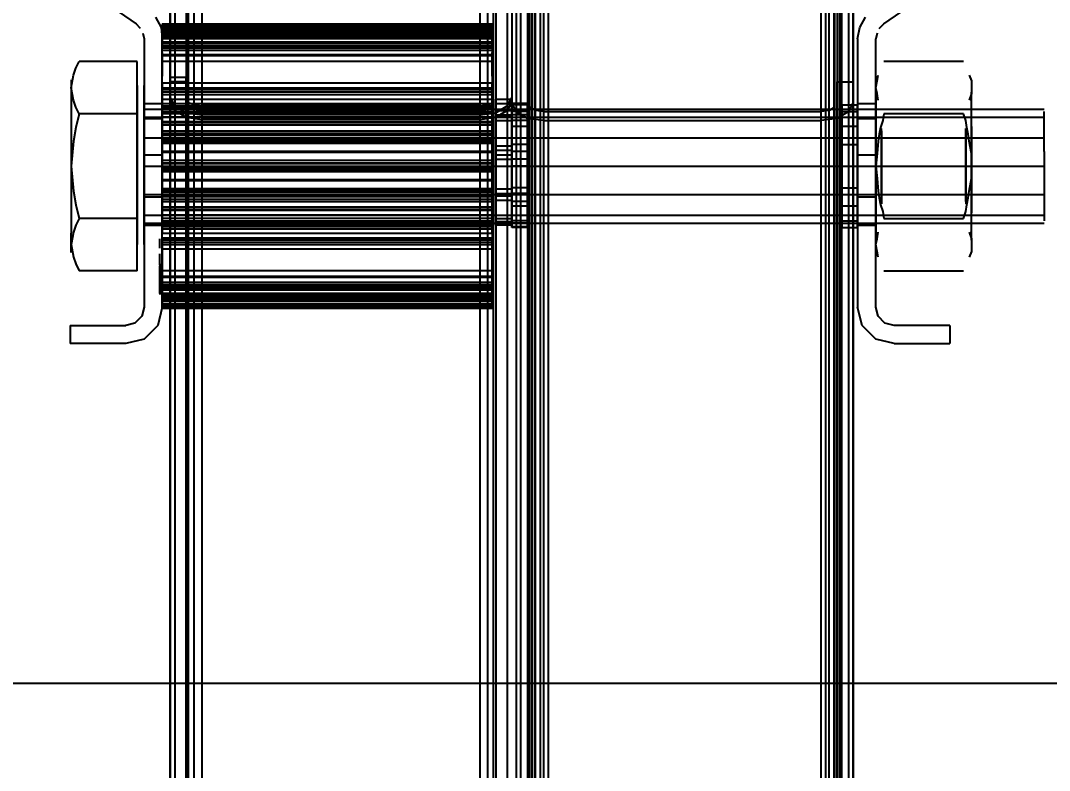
# Model space of a CAD drawing. Header units: inches. Extents: x -13 to 423, y -240 to 292.
# Drawn here: x 288.916 to 289.82, y 203.909 to 204.568 of the extents above; entities that cross this region are included whole.
import ezdxf

# ---------------------------------------------------------------- set-up
doc = ezdxf.new("R2010")
doc.units = ezdxf.units.IN
doc.header["$LTSCALE"] = 15
doc.header["$MEASUREMENT"] = 0
doc.layers.add('Dim', color=7, linetype='Continuous')
doc.styles.get("Standard").update_dxf_attribs({"font": 'arial.ttf'})
doc.dimstyles.get("Standard").update_dxf_attribs({"dimscale": 20, "dimtxt": 2.5, "dimasz": 2.5, "dimexe": 1.25, "dimexo": 0.625, "dimtad": 1, "dimlunit": 3, "dimtxsty": 'Standard', "dimcen": 2.5, "dimazin": 3, "dimtfac": 1, "dimtmove": 0, "dimatfit": 3})

# ---------------------------------------------------------------- blocks, each defined once
blk = doc.blocks.new('*D7')
at = {"layer": 'Defpoints', "color": 0, "transparency": 16777216}
for p in [(376.83266, 288.55834), (376.83266, 255.23761), (256.83266, 144.23761)]:
    blk.add_point(p, dxfattribs=at)
at = {"layer": 'Dim', "color": 0, "lineweight": -2, "transparency": 16777216}
for p, q in [((256.83266, 145.48761), (256.83266, 292.15834)), ((376.83266, 256.48761), (376.83266, 292.15834)), ((260.43266, 288.55834), (312.14726, 288.55834)), ((373.23266, 288.55834), (321.51806, 288.55834))]:
    blk.add_line(p, q, dxfattribs=at)
at = {"layer": 'Dim', "color": 0, "transparency": 16777216}
for points in [[(260.43266, 289.15834), (260.43266, 287.95834), (256.83266, 288.55834)], [(373.23266, 289.15834), (373.23266, 287.95834), (376.83266, 288.55834)]]:
    blk.add_solid(points, dxfattribs=at)
at = {"layer": 'Dim', "color": 0, "transparency": 16777216, "insert": (316.83266, 288.55834), "char_height": 3.6, "attachment_point": 5}
blk.add_mtext("\\A1;10'", dxfattribs=at)
blk = doc.blocks.new('*D9')
at = {"layer": 'Defpoints', "color": 0, "transparency": 16777216}
for p in [(265.83266, 255.23761), (290.56301, 255.23761), (265.83266, 135.23761)]:
    blk.add_point(p, dxfattribs=at)
at = {"layer": 'Dim', "color": 0, "lineweight": -2, "transparency": 16777216}
for p, q in [((267.08266, 255.23761), (294.16301, 255.23761)), ((290.56301, 251.63761), (290.56301, 198.87567)), ((290.56301, 138.83761), (290.56301, 191.59955)), ((267.08266, 135.23761), (294.16301, 135.23761))]:
    blk.add_line(p, q, dxfattribs=at)
at = {"layer": 'Dim', "color": 0, "transparency": 16777216}
for points in [[(289.96301, 251.63761), (291.16301, 251.63761), (290.56301, 255.23761)], [(289.96301, 138.83761), (291.16301, 138.83761), (290.56301, 135.23761)]]:
    blk.add_solid(points, dxfattribs=at)
at = {"layer": 'Dim', "color": 0, "transparency": 16777216, "insert": (290.56301, 195.23761), "char_height": 3.6, "attachment_point": 5}
blk.add_mtext("\\A1;10'", dxfattribs=at)
blk = doc.blocks.new('TOP_VIEW_BLOCK')
at = {"layer": 'OUTLINES', "color": 5}
for p, q in [((3.6061, 0.4651), (3.6061, -0.4482)), ((3.6061, 0.4647), (3.6061, -0.4482)), ((3.6075, -0.448), (3.6075, 0.4653)), ((3.6075, -0.448), (3.6075, 0.4649)), ((3.6319, 0.4653), (3.6319, -0.448)), ((3.6319, 0.4649), (3.6319, -0.448)), ((3.6333, 0.4651), (3.6333, -0.4482)), ((3.6333, 0.4647), (3.6333, -0.4482)), ((3.6375, 0.4648), (3.6375, -0.448)), ((3.6619, -0.448), (3.6619, 0.4648)), ((3.5909, 0.464), (3.6017, 0.4565)), ((3.6051, 0.4645), (3.6051, -0.4488)), ((3.6051, 0.4641), (3.6051, -0.4488)), ((3.6063, -0.4492), (3.6063, 0.4641)), ((3.6068, -0.4489), (3.6068, 0.4644)), ((3.6068, -0.4489), (3.6068, 0.464)), ((3.6075, -0.4488), (3.6075, 0.4645)), ((3.6075, -0.4488), (3.6075, 0.4641)), ((3.6319, 0.4645), (3.6319, -0.4488)), ((3.6319, 0.4641), (3.6319, -0.4488)), ((3.6326, -0.4489), (3.6326, 0.4644)), ((3.6326, -0.4489), (3.6326, 0.464)), ((3.6331, -0.4492), (3.6331, 0.4641)), ((3.6343, 0.4645), (3.6343, -0.4488)), ((3.6343, 0.4641), (3.6343, -0.4488)), ((3.6351, 0.464), (3.6351, -0.4488)), ((3.6361, 0.4646), (3.6361, -0.4482)), ((3.6368, -0.4489), (3.6368, 0.4639)), ((3.6375, 0.464), (3.6375, -0.4488)), ((3.6619, -0.4488), (3.6619, 0.464)), ((3.6626, -0.4489), (3.6626, 0.4639)), ((3.6633, 0.4646), (3.6633, -0.4482)), ((3.6643, 0.464), (3.6643, -0.4488)), ((3.6674, 0.4565), (3.6782, 0.464)), ((3.6047, 0.4637), (3.6047, -0.4496)), ((3.6047, 0.4633), (3.6047, -0.4496)), ((3.6061, 0.4637), (3.6061, -0.4496)), ((3.6061, 0.4633), (3.6061, -0.4496)), ((3.6063, -0.4492), (3.6063, 0.4637)), ((3.6331, -0.4492), (3.6331, 0.4637)), ((3.6333, 0.4637), (3.6333, 0.45)), ((3.6333, 0.4633), (3.6333, 0.4496)), ((3.6347, 0.4637), (3.6347, 0.45)), ((3.6347, 0.4633), (3.6347, 0.4496)), ((3.6361, 0.4633), (3.6361, 0.4496)), ((3.6363, -0.4492), (3.6363, 0.4637)), ((3.6631, -0.4492), (3.6631, 0.4637)), ((3.6633, 0.4633), (3.6633, -0.4496)), ((3.6647, 0.4633), (3.6647, -0.4496)), ((3.6047, -0.4514), (3.6047, 0.4619)), ((3.6047, -0.4514), (3.6047, 0.4615)), ((3.6061, 0.4619), (3.6061, -0.4514)), ((3.6061, 0.4615), (3.6061, -0.4514)), ((3.6633, 0.4615), (3.6633, -0.4514)), ((3.6647, -0.4514), (3.6647, 0.4615)), ((3.6351, 0.459), (3.6351, -0.459)), ((3.6355, -0.459), (3.6355, 0.459)), ((3.6361, 0.459), (3.6361, -0.459)), ((3.6363, -0.459), (3.6363, 0.459)), ((3.6365, -0.459), (3.6365, 0.459)), ((3.6367, 0.459), (3.6367, -0.459)), ((3.6368, -0.459), (3.6368, 0.459)), ((3.6372, 0.459), (3.6372, -0.459)), ((3.6375, 0.459), (3.6375, -0.459)), ((3.6379, 0.459), (3.6379, -0.459)), ((3.6619, -0.459), (3.6619, 0.459)), ((3.6623, -0.459), (3.6623, 0.459)), ((3.6626, -0.459), (3.6626, 0.459)), ((3.663, 0.459), (3.663, -0.459)), ((3.6631, -0.459), (3.6631, 0.459)), ((3.6633, 0.459), (3.6633, -0.459)), ((3.6635, 0.459), (3.6635, -0.459)), ((3.6637, -0.459), (3.6637, 0.459)), ((3.6643, 0.459), (3.6643, -0.459)), ((3.6647, 0.459), (3.6647, -0.459)), ((3.6034, 0.4571), (3.6039, 0.4562)), ((3.6653, 0.4562), (3.6658, 0.4571)), ((3.6021, 0.4561), (3.6017, 0.4565)), ((3.6023, 0.4557), (3.6024, 0.4552)), ((3.6039, 0.4562), (3.604, 0.4552)), ((3.604, 0.4565), (3.604, 0.4558)), ((3.604, 0.4565), (3.633, 0.4565)), ((3.604, 0.4557), (3.604, 0.4564)), ((3.633, 0.4564), (3.604, 0.4564)), ((3.604, 0.4563), (3.604, 0.4556)), ((3.604, 0.4563), (3.633, 0.4563)), ((3.604, 0.4562), (3.604, 0.4555)), ((3.604, 0.4562), (3.633, 0.4562)), ((3.604, 0.4554), (3.604, 0.4561)), ((3.604, 0.4561), (3.633, 0.4561)), ((3.604, 0.4552), (3.604, 0.4559)), ((3.633, 0.4559), (3.604, 0.4559)), ((3.633, 0.4558), (3.604, 0.4558)), ((3.633, 0.4557), (3.604, 0.4557)), ((3.633, 0.4558), (3.633, 0.4565)), ((3.633, 0.4564), (3.633, 0.4557)), ((3.633, 0.4556), (3.633, 0.4563)), ((3.633, 0.4555), (3.633, 0.4562)), ((3.633, 0.4561), (3.633, 0.4554)), ((3.633, 0.4559), (3.633, 0.4552)), ((3.6651, 0.4552), (3.6653, 0.4562)), ((3.6668, 0.4557), (3.6667, 0.4552)), ((3.667, 0.4561), (3.6674, 0.4565)), ((3.6024, 0.4552), (3.6024, 0.4316)), ((3.633, 0.4556), (3.604, 0.4556)), ((3.604, 0.4549), (3.604, 0.4556)), ((3.633, 0.4555), (3.604, 0.4555)), ((3.604, 0.4555), (3.604, 0.4548)), ((3.633, 0.4554), (3.604, 0.4554)), ((3.604, 0.4553), (3.604, 0.4546)), ((3.604, 0.4553), (3.633, 0.4553)), ((3.604, 0.4316), (3.604, 0.4552)), ((3.633, 0.4552), (3.604, 0.4552)), ((3.604, 0.4552), (3.604, 0.4545)), ((3.633, 0.4549), (3.604, 0.4549)), ((3.633, 0.4548), (3.604, 0.4548)), ((3.604, 0.4542), (3.604, 0.4548)), ((3.633, 0.4556), (3.633, 0.4549)), ((3.633, 0.4548), (3.633, 0.4555)), ((3.633, 0.4546), (3.633, 0.4553)), ((3.633, 0.4545), (3.633, 0.4552)), ((3.633, 0.4548), (3.633, 0.4542)), ((3.6651, 0.4552), (3.6651, 0.4316)), ((3.6667, 0.4316), (3.6667, 0.4552)), ((3.633, 0.4546), (3.604, 0.4546)), ((3.633, 0.4545), (3.604, 0.4545)), ((3.604, 0.4544), (3.633, 0.4544)), ((3.604, 0.4538), (3.604, 0.4544)), ((3.604, 0.4542), (3.633, 0.4542)), ((3.604, 0.4537), (3.604, 0.4542)), ((3.604, 0.454), (3.604, 0.4534)), ((3.633, 0.4544), (3.633, 0.4538)), ((3.633, 0.4542), (3.633, 0.4537)), ((3.633, 0.4534), (3.633, 0.454)), ((3.5964, 0.4526), (3.5967, 0.4532)), ((3.6018, 0.4532), (3.5967, 0.4532)), ((3.6018, 0.4486), (3.6018, 0.4532)), ((3.604, 0.4532), (3.604, 0.4538)), ((3.633, 0.4538), (3.604, 0.4538)), ((3.633, 0.4537), (3.604, 0.4537)), ((3.604, 0.4536), (3.604, 0.453)), ((3.604, 0.4534), (3.604, 0.4528)), ((3.633, 0.4532), (3.604, 0.4532)), ((3.604, 0.4525), (3.604, 0.4531)), ((3.604, 0.453), (3.604, 0.4524)), ((3.633, 0.4538), (3.633, 0.4532)), ((3.633, 0.453), (3.633, 0.4536)), ((3.633, 0.4528), (3.633, 0.4534)), ((3.633, 0.4531), (3.633, 0.4525)), ((3.633, 0.4524), (3.633, 0.453)), ((3.6744, 0.4532), (3.6674, 0.4532)), ((3.596, 0.4509), (3.5962, 0.452)), ((3.5962, 0.452), (3.5964, 0.4526)), ((3.604, 0.4528), (3.604, 0.4523)), ((3.604, 0.452), (3.604, 0.4527)), ((3.604, 0.4519), (3.604, 0.4525)), ((3.604, 0.4524), (3.604, 0.4519)), ((3.604, 0.4514), (3.604, 0.452)), ((3.633, 0.4523), (3.633, 0.4528)), ((3.633, 0.4527), (3.633, 0.452)), ((3.633, 0.4525), (3.633, 0.4519)), ((3.633, 0.4519), (3.633, 0.4524)), ((3.633, 0.452), (3.633, 0.4514)), ((3.6668, 0.4515), (3.6669, 0.452)), ((3.6749, 0.452), (3.6751, 0.4515)), ((3.596, 0.4516), (3.596, 0.4509)), ((3.6018, 0.4511), (3.6018, 0.4506)), ((3.6024, 0.4506), (3.6024, 0.4511)), ((3.604, 0.4513), (3.604, 0.4519)), ((3.604, 0.4508), (3.604, 0.4514)), ((3.604, 0.4508), (3.604, 0.4513)), ((3.604, 0.4513), (3.604, 0.4505)), ((3.633, 0.4513), (3.604, 0.4513)), ((3.6047, 0.45), (3.6047, 0.4518)), ((3.6047, 0.4518), (3.6047, -0.4615)), ((3.6061, 0.4518), (3.6047, 0.4518)), ((3.6047, 0.4496), (3.6047, 0.4514)), ((3.6047, 0.4514), (3.6047, -0.4615)), ((3.6061, 0.4514), (3.6047, 0.4514)), ((3.6061, 0.45), (3.6061, 0.4518)), ((3.6061, 0.4518), (3.6061, -0.4615)), ((3.6061, 0.4496), (3.6061, 0.4514)), ((3.6061, 0.4514), (3.6061, -0.4615)), ((3.633, 0.4519), (3.633, 0.4513)), ((3.633, 0.4514), (3.633, 0.4508)), ((3.633, 0.4513), (3.633, 0.4508)), ((3.633, 0.4505), (3.633, 0.4513)), ((3.6633, 0.4514), (3.6647, 0.4514)), ((3.6633, 0.4496), (3.6633, 0.4514)), ((3.6633, 0.4514), (3.6633, -0.4615)), ((3.6647, 0.4496), (3.6647, 0.4514)), ((3.6647, 0.4514), (3.6647, -0.4615)), ((3.6667, 0.4509), (3.6668, 0.4515)), ((3.6751, 0.4515), (3.6751, 0.4509)), ((3.5962, 0.4498), (3.596, 0.4509)), ((3.596, 0.4509), (3.596, 0.4499)), ((3.6018, 0.4505), (3.6018, 0.451)), ((3.6018, 0.4502), (3.6018, 0.4509)), ((3.6018, 0.4507), (3.6018, 0.4499)), ((3.6018, 0.4506), (3.6018, 0.4498)), ((3.6018, 0.4496), (3.6018, 0.4505)), ((3.6018, 0.4493), (3.6018, 0.4502)), ((3.6024, 0.4505), (3.6024, 0.451)), ((3.6024, 0.4509), (3.6024, 0.4502)), ((3.6024, 0.4507), (3.6024, 0.4499)), ((3.6024, 0.4498), (3.6024, 0.4506)), ((3.6024, 0.4496), (3.6024, 0.4505)), ((3.6024, 0.4502), (3.6024, 0.4493)), ((3.604, 0.4509), (3.633, 0.4509)), ((3.604, 0.4503), (3.604, 0.4508)), ((3.604, 0.4507), (3.604, 0.4499)), ((3.633, 0.4507), (3.604, 0.4507)), ((3.604, 0.4505), (3.604, 0.45)), ((3.633, 0.4505), (3.604, 0.4505)), ((3.604, 0.4503), (3.604, 0.4498)), ((3.604, 0.4503), (3.633, 0.4503)), ((3.633, 0.4508), (3.633, 0.4503)), ((3.633, 0.4499), (3.633, 0.4507)), ((3.633, 0.45), (3.633, 0.4505)), ((3.633, 0.4498), (3.633, 0.4503)), ((3.6668, 0.4504), (3.6667, 0.4509)), ((3.6667, 0.4505), (3.6667, 0.4499)), ((3.6669, 0.4498), (3.6668, 0.4504)), ((3.6751, 0.4504), (3.6749, 0.4498)), ((3.6751, 0.4509), (3.6751, 0.4504)), ((3.6751, 0.4499), (3.6751, 0.4505)), ((3.596, 0.4499), (3.596, 0.4487)), ((3.5964, 0.4492), (3.5962, 0.4498)), ((3.6018, 0.4499), (3.6018, 0.4489)), ((3.6018, 0.4498), (3.6018, 0.4487)), ((3.6018, 0.4485), (3.6018, 0.4496)), ((3.6018, 0.4481), (3.6018, 0.4493)), ((3.6024, 0.4499), (3.6024, 0.4489)), ((3.6024, 0.4487), (3.6024, 0.4498)), ((3.6024, 0.4485), (3.6024, 0.4496)), ((3.6024, 0.4495), (3.604, 0.4495)), ((3.6024, 0.4495), (3.6024, 0.4482)), ((3.6024, 0.4493), (3.6024, 0.4481)), ((3.604, 0.45), (3.604, 0.4495)), ((3.604, 0.449), (3.604, 0.4499)), ((3.604, 0.4499), (3.633, 0.4499)), ((3.604, 0.4498), (3.604, 0.4493)), ((3.604, 0.4495), (3.604, 0.4482)), ((3.604, 0.4495), (3.633, 0.4495)), ((3.604, 0.449), (3.604, 0.4495)), ((3.604, 0.4494), (3.604, 0.4489)), ((3.604, 0.4493), (3.604, 0.4488)), ((3.604, 0.4493), (3.633, 0.4493)), ((3.6047, 0.45), (3.6051, 0.4493)), ((3.6047, -0.4633), (3.6047, 0.45)), ((3.6047, 0.4496), (3.6051, 0.4489)), ((3.6047, -0.4633), (3.6047, 0.4496)), ((3.6051, 0.4493), (3.6061, 0.4487)), ((3.6051, 0.4493), (3.6051, -0.464)), ((3.6061, -0.4633), (3.6061, 0.45)), ((3.6061, -0.4633), (3.6061, 0.4496)), ((3.6063, -0.4637), (3.6063, 0.4496)), ((3.6063, 0.4496), (3.6068, 0.4494)), ((3.6068, -0.4639), (3.6068, 0.4494)), ((3.6068, 0.4494), (3.6075, 0.4493)), ((3.6319, 0.4493), (3.6075, 0.4493)), ((3.6319, 0.4493), (3.6326, 0.4494)), ((3.6326, 0.4494), (3.6331, 0.4496)), ((3.6326, -0.4639), (3.6326, 0.4494)), ((3.633, 0.4495), (3.633, 0.45)), ((3.633, 0.4499), (3.633, 0.449)), ((3.633, 0.4493), (3.633, 0.4498)), ((3.633, 0.4495), (3.633, 0.449)), ((3.633, 0.4489), (3.633, 0.4494)), ((3.633, 0.4488), (3.633, 0.4493)), ((3.6331, -0.4637), (3.6331, 0.4496)), ((3.6333, 0.4499), (3.6347, 0.4499)), ((3.6333, 0.4484), (3.6333, 0.4499)), ((3.6333, 0.4499), (3.6333, 0.4489)), ((3.6333, 0.4495), (3.6347, 0.4495)), ((3.6333, 0.448), (3.6333, 0.4495)), ((3.6333, 0.4495), (3.6333, 0.4485)), ((3.6333, 0.4487), (3.6343, 0.4493)), ((3.6343, 0.4493), (3.6347, 0.45)), ((3.6343, 0.4489), (3.6347, 0.4496)), ((3.6343, 0.4493), (3.6343, -0.464)), ((3.6347, 0.4499), (3.6347, 0.4484)), ((3.6347, 0.4489), (3.6347, 0.4499)), ((3.6351, 0.4488), (3.6347, 0.4496)), ((3.6361, 0.4495), (3.6347, 0.4495)), ((3.6347, 0.4495), (3.6347, 0.448)), ((3.6347, 0.4485), (3.6347, 0.4495)), ((3.6361, 0.4494), (3.6347, 0.4494)), ((3.6347, 0.4494), (3.6347, 0.4475)), ((3.6347, 0.4488), (3.6347, 0.4494)), ((3.6361, 0.448), (3.6361, 0.4495)), ((3.6361, 0.4495), (3.6361, 0.4485)), ((3.6361, 0.4475), (3.6361, 0.4494)), ((3.6361, 0.4494), (3.6361, 0.4488)), ((3.6633, -0.4633), (3.6633, 0.4496)), ((3.6637, 0.4494), (3.6651, 0.4494)), ((3.6637, 0.4488), (3.6637, 0.4494)), ((3.6637, 0.4494), (3.6637, 0.4475)), ((3.6647, 0.4496), (3.6643, 0.4488)), ((3.6647, -0.4633), (3.6647, 0.4496)), ((3.6651, 0.4495), (3.6667, 0.4495)), ((3.6651, 0.4495), (3.6651, 0.4482)), ((3.6651, 0.4494), (3.6651, 0.4488)), ((3.6651, 0.4475), (3.6651, 0.4494)), ((3.6667, 0.4499), (3.6667, 0.4494)), ((3.6667, 0.4495), (3.6667, 0.4482)), ((3.6667, 0.4494), (3.6667, 0.4487)), ((3.6751, 0.4494), (3.6751, 0.4499)), ((3.6751, 0.4487), (3.6751, 0.4494)), ((3.596, 0.4487), (3.596, 0.4473)), ((3.5967, 0.4486), (3.5964, 0.4492)), ((3.5967, 0.4486), (3.5964, 0.4474)), ((3.6018, 0.4486), (3.5967, 0.4486)), ((3.6018, 0.4489), (3.6018, 0.4476)), ((3.6018, 0.4487), (3.6018, 0.4474)), ((3.6018, 0.4486), (3.6018, 0.4394)), ((3.6018, 0.4472), (3.6018, 0.4485)), ((3.6024, 0.449), (3.6815, 0.449)), ((3.6024, 0.4489), (3.6024, 0.4476)), ((3.6024, 0.4483), (3.6024, 0.4488)), ((3.6024, 0.4474), (3.6024, 0.4487)), ((3.6024, 0.4472), (3.6024, 0.4485)), ((3.604, 0.4492), (3.604, 0.4483)), ((3.633, 0.4492), (3.604, 0.4492)), ((3.604, 0.4491), (3.604, 0.4484)), ((3.633, 0.449), (3.604, 0.449)), ((3.604, 0.4483), (3.604, 0.449)), ((3.604, 0.4484), (3.604, 0.4489)), ((3.604, 0.4489), (3.604, 0.4482)), ((3.604, 0.4488), (3.633, 0.4488)), ((3.604, 0.448), (3.604, 0.4488)), ((3.604, 0.4486), (3.604, 0.4476)), ((3.633, 0.4486), (3.604, 0.4486)), ((3.604, 0.4486), (3.604, 0.4481)), ((3.604, 0.4478), (3.604, 0.4484)), ((3.604, 0.4484), (3.604, 0.4477)), ((3.6051, 0.4489), (3.6061, 0.4483)), ((3.6051, 0.4489), (3.6051, -0.464)), ((3.6061, 0.4487), (3.6075, 0.4485)), ((3.6061, 0.4487), (3.6061, -0.4646)), ((3.6063, -0.4637), (3.6063, 0.4492)), ((3.6063, 0.4492), (3.6068, 0.449)), ((3.6068, -0.4639), (3.6068, 0.449)), ((3.6068, 0.449), (3.6075, 0.4489)), ((3.6319, 0.4489), (3.6075, 0.4489)), ((3.6319, 0.4485), (3.6075, 0.4485)), ((3.6319, 0.4489), (3.6326, 0.449)), ((3.6319, 0.4485), (3.6333, 0.4487)), ((3.6326, 0.449), (3.6331, 0.4492)), ((3.6326, -0.4639), (3.6326, 0.449)), ((3.633, 0.4483), (3.633, 0.4492)), ((3.633, 0.4484), (3.633, 0.4491)), ((3.633, 0.449), (3.633, 0.4483)), ((3.633, 0.4489), (3.633, 0.4484)), ((3.633, 0.4482), (3.633, 0.4489)), ((3.633, 0.4488), (3.633, 0.448)), ((3.633, 0.4476), (3.633, 0.4486)), ((3.633, 0.4481), (3.633, 0.4486)), ((3.633, 0.4484), (3.633, 0.4478)), ((3.633, 0.4477), (3.633, 0.4484)), ((3.6331, -0.4637), (3.6331, 0.4492)), ((3.6333, 0.4489), (3.6347, 0.4489)), ((3.6333, 0.4489), (3.6333, 0.4458)), ((3.6333, 0.4483), (3.6343, 0.4489)), ((3.6333, 0.4487), (3.6333, -0.4646)), ((3.6333, 0.4485), (3.6347, 0.4485)), ((3.6333, 0.4485), (3.6333, 0.4454)), ((3.6333, 0.4484), (3.6347, 0.4484)), ((3.6333, 0.445), (3.6333, 0.4484)), ((3.6343, 0.4489), (3.6343, -0.464)), ((3.6347, 0.4458), (3.6347, 0.4489)), ((3.6361, 0.4488), (3.6347, 0.4488)), ((3.6347, 0.4459), (3.6347, 0.4488)), ((3.6361, 0.4485), (3.6347, 0.4485)), ((3.6347, 0.4453), (3.6347, 0.4485)), ((3.6347, 0.4454), (3.6347, 0.4485)), ((3.6347, 0.4484), (3.6347, 0.445)), ((3.6351, 0.4488), (3.6351, -0.464)), ((3.6361, 0.4482), (3.6351, 0.4488)), ((3.6361, 0.4488), (3.6361, 0.4459)), ((3.6361, 0.4485), (3.6361, 0.4453)), ((3.6363, -0.4637), (3.6363, 0.4492)), ((3.6368, 0.4489), (3.6363, 0.4492)), ((3.6368, -0.4639), (3.6368, 0.4489)), ((3.6375, 0.4488), (3.6368, 0.4489)), ((3.6375, 0.4488), (3.6619, 0.4488)), ((3.6626, 0.4489), (3.6619, 0.4488)), ((3.6631, 0.4492), (3.6626, 0.4489)), ((3.6626, -0.4639), (3.6626, 0.4489)), ((3.6631, -0.4637), (3.6631, 0.4492)), ((3.6643, 0.4488), (3.6633, 0.4482)), ((3.6637, 0.4488), (3.6651, 0.4488)), ((3.6637, 0.4459), (3.6637, 0.4488)), ((3.6643, 0.4488), (3.6643, -0.464)), ((3.6651, 0.4488), (3.6651, 0.4459)), ((3.6667, 0.4487), (3.6667, 0.448)), ((3.6674, 0.4486), (3.6673, 0.448)), ((3.6744, 0.4486), (3.6674, 0.4486)), ((3.6746, 0.448), (3.6744, 0.4486)), ((3.6751, 0.448), (3.6751, 0.4487)), ((3.6815, 0.4483), (3.6815, 0.4488)), ((3.6018, 0.4467), (3.6018, 0.4481)), ((3.6018, 0.4476), (3.6018, 0.4462)), ((3.6024, 0.4483), (3.6815, 0.4483)), ((3.6024, 0.4475), (3.6024, 0.4483)), ((3.6024, 0.4482), (3.604, 0.4482)), ((3.6024, 0.445), (3.6024, 0.4482)), ((3.6024, 0.4481), (3.6024, 0.4467)), ((3.6024, 0.4476), (3.6024, 0.4462)), ((3.6024, 0.4465), (3.6024, 0.4475)), ((3.633, 0.4483), (3.604, 0.4483)), ((3.604, 0.4475), (3.604, 0.4483)), ((3.604, 0.4482), (3.604, 0.445)), ((3.604, 0.4482), (3.604, 0.4474)), ((3.604, 0.4481), (3.604, 0.4476)), ((3.604, 0.4472), (3.604, 0.448)), ((3.604, 0.4479), (3.604, 0.4474)), ((3.633, 0.4479), (3.604, 0.4479)), ((3.633, 0.4478), (3.604, 0.4478)), ((3.604, 0.4477), (3.604, 0.4468)), ((3.633, 0.4476), (3.604, 0.4476)), ((3.604, 0.4467), (3.604, 0.4476)), ((3.604, 0.4476), (3.604, 0.4471)), ((3.604, 0.4466), (3.604, 0.4475)), ((3.6061, 0.4483), (3.6075, 0.4481)), ((3.6061, 0.4483), (3.6061, -0.4646)), ((3.6319, 0.4481), (3.6075, 0.4481)), ((3.6319, 0.4481), (3.6333, 0.4483)), ((3.633, 0.4483), (3.633, 0.4475)), ((3.633, 0.4474), (3.633, 0.4482)), ((3.633, 0.4476), (3.633, 0.4481)), ((3.633, 0.448), (3.633, 0.4472)), ((3.633, 0.4474), (3.633, 0.4479)), ((3.633, 0.4468), (3.633, 0.4477)), ((3.633, 0.4476), (3.633, 0.4467)), ((3.633, 0.4471), (3.633, 0.4476)), ((3.633, 0.4475), (3.633, 0.4466)), ((3.6333, 0.4483), (3.6333, -0.4646)), ((3.6333, 0.448), (3.6347, 0.448)), ((3.6333, 0.4446), (3.6333, 0.448)), ((3.6361, 0.448), (3.6347, 0.448)), ((3.6347, 0.448), (3.6347, 0.4446)), ((3.6361, 0.4475), (3.6347, 0.4475)), ((3.6347, 0.4475), (3.6347, 0.444)), ((3.6361, 0.4482), (3.6361, -0.4646)), ((3.6375, 0.448), (3.6361, 0.4482)), ((3.6361, 0.4446), (3.6361, 0.448)), ((3.6361, 0.444), (3.6361, 0.4475)), ((3.6375, 0.448), (3.6619, 0.448)), ((3.6633, 0.4482), (3.6619, 0.448)), ((3.6633, 0.4482), (3.6633, -0.4646)), ((3.6651, 0.4475), (3.6637, 0.4475)), ((3.6637, 0.4475), (3.6637, 0.444)), ((3.6651, 0.4482), (3.6667, 0.4482)), ((3.6651, 0.445), (3.6651, 0.4482)), ((3.6651, 0.444), (3.6651, 0.4475)), ((3.6667, 0.4482), (3.6667, 0.445)), ((3.6667, 0.4481), (3.6667, 0.4476)), ((3.6667, 0.448), (3.6667, 0.4473)), ((3.6667, 0.4476), (3.6667, 0.4471)), ((3.6667, 0.4469), (3.6667, 0.4475)), ((3.6673, 0.448), (3.6671, 0.4474)), ((3.6747, 0.4474), (3.6746, 0.448)), ((3.6751, 0.4476), (3.6751, 0.4481)), ((3.6751, 0.4473), (3.6751, 0.448)), ((3.6751, 0.4471), (3.6751, 0.4476)), ((3.6751, 0.4475), (3.6751, 0.4469)), ((3.6815, 0.4475), (3.6815, 0.4483)), ((3.6815, 0.4465), (3.6815, 0.4475)), ((3.596, 0.4473), (3.596, 0.4457)), ((3.5964, 0.4474), (3.5962, 0.4462)), ((3.6018, 0.4474), (3.6018, 0.4459)), ((3.6018, 0.4457), (3.6018, 0.4472)), ((3.6018, 0.4452), (3.6018, 0.4467)), ((3.6024, 0.4459), (3.6024, 0.4474)), ((3.6024, 0.4457), (3.6024, 0.4472)), ((3.6024, 0.4467), (3.6024, 0.4452)), ((3.604, 0.4474), (3.604, 0.4468)), ((3.604, 0.4474), (3.604, 0.4464)), ((3.604, 0.4463), (3.604, 0.4472)), ((3.604, 0.4471), (3.633, 0.4471)), ((3.604, 0.4469), (3.633, 0.4469)), ((3.604, 0.4464), (3.604, 0.4469)), ((3.604, 0.4469), (3.604, 0.446)), ((3.604, 0.4468), (3.604, 0.4463)), ((3.604, 0.4468), (3.604, 0.4458)), ((3.633, 0.4467), (3.604, 0.4467)), ((3.604, 0.4457), (3.604, 0.4466)), ((3.633, 0.4468), (3.633, 0.4474)), ((3.633, 0.4464), (3.633, 0.4474)), ((3.633, 0.4472), (3.633, 0.4463)), ((3.633, 0.4469), (3.633, 0.4464)), ((3.633, 0.446), (3.633, 0.4469)), ((3.633, 0.4463), (3.633, 0.4468)), ((3.633, 0.4458), (3.633, 0.4468)), ((3.633, 0.4466), (3.633, 0.4457)), ((3.6667, 0.4473), (3.6667, 0.4465)), ((3.6667, 0.4471), (3.6667, 0.4465)), ((3.6667, 0.4463), (3.6667, 0.4469)), ((3.667, 0.4468), (3.6669, 0.4462)), ((3.6671, 0.4474), (3.667, 0.4468)), ((3.6672, 0.4468), (3.6672, 0.4473)), ((3.6672, 0.4471), (3.6672, 0.4466)), ((3.6672, 0.4463), (3.6672, 0.4468)), ((3.6672, 0.4466), (3.6672, 0.4461)), ((3.6746, 0.4468), (3.6746, 0.4473)), ((3.6746, 0.4471), (3.6746, 0.4466)), ((3.6746, 0.4463), (3.6746, 0.4468)), ((3.6746, 0.4466), (3.6746, 0.4461)), ((3.6748, 0.4468), (3.6747, 0.4474)), ((3.6749, 0.4462), (3.6748, 0.4468)), ((3.6751, 0.4465), (3.6751, 0.4473)), ((3.6751, 0.4465), (3.6751, 0.4471)), ((3.6751, 0.4469), (3.6751, 0.4463)), ((3.5962, 0.4462), (3.596, 0.444)), ((3.596, 0.4457), (3.596, 0.444)), ((3.6018, 0.4462), (3.6018, 0.4447)), ((3.6018, 0.4459), (3.6018, 0.4444)), ((3.6018, 0.4441), (3.6018, 0.4457)), ((3.6024, 0.4465), (3.6815, 0.4465)), ((3.6024, 0.4465), (3.6024, 0.4453)), ((3.6024, 0.4462), (3.6024, 0.4447)), ((3.6024, 0.4444), (3.6024, 0.4459)), ((3.6024, 0.4441), (3.6024, 0.4457)), ((3.604, 0.4458), (3.604, 0.4464)), ((3.604, 0.4464), (3.604, 0.4455)), ((3.604, 0.4463), (3.633, 0.4463)), ((3.604, 0.4453), (3.604, 0.4463)), ((3.604, 0.4462), (3.604, 0.4452)), ((3.633, 0.4462), (3.604, 0.4462)), ((3.633, 0.4461), (3.604, 0.4461)), ((3.604, 0.4461), (3.604, 0.4456)), ((3.633, 0.446), (3.604, 0.446)), ((3.604, 0.4453), (3.604, 0.4458)), ((3.604, 0.4458), (3.604, 0.4448)), ((3.604, 0.4446), (3.604, 0.4457)), ((3.633, 0.4464), (3.633, 0.4458)), ((3.633, 0.4455), (3.633, 0.4464)), ((3.633, 0.4463), (3.633, 0.4453)), ((3.633, 0.4452), (3.633, 0.4462)), ((3.633, 0.4456), (3.633, 0.4461)), ((3.633, 0.4458), (3.633, 0.4453)), ((3.633, 0.4448), (3.633, 0.4458)), ((3.633, 0.4457), (3.633, 0.4446)), ((3.6333, 0.4458), (3.6347, 0.4458)), ((3.6333, 0.4458), (3.6333, 0.442)), ((3.6361, 0.4459), (3.6347, 0.4459)), ((3.6347, 0.4421), (3.6347, 0.4459)), ((3.6347, 0.442), (3.6347, 0.4458)), ((3.6361, 0.4459), (3.6361, 0.4421)), ((3.6637, 0.4459), (3.6651, 0.4459)), ((3.6637, 0.4421), (3.6637, 0.4459)), ((3.6651, 0.4459), (3.6651, 0.4421)), ((3.6667, 0.4465), (3.6667, 0.4459)), ((3.6667, 0.4465), (3.6667, 0.4457)), ((3.6667, 0.4456), (3.6667, 0.4463)), ((3.6667, 0.4459), (3.6667, 0.4452)), ((3.6667, 0.4457), (3.6667, 0.4448)), ((3.6669, 0.4462), (3.6668, 0.4451)), ((3.6672, 0.4457), (3.6672, 0.4463)), ((3.6672, 0.4461), (3.6672, 0.4455)), ((3.6672, 0.4451), (3.6672, 0.4457)), ((3.6746, 0.4457), (3.6746, 0.4463)), ((3.6746, 0.4461), (3.6746, 0.4455)), ((3.6746, 0.4451), (3.6746, 0.4457)), ((3.6751, 0.4451), (3.6749, 0.4462)), ((3.6751, 0.4459), (3.6751, 0.4465)), ((3.6751, 0.4457), (3.6751, 0.4465)), ((3.6751, 0.4463), (3.6751, 0.4456)), ((3.6751, 0.4452), (3.6751, 0.4459)), ((3.6751, 0.4448), (3.6751, 0.4457)), ((3.6815, 0.4453), (3.6815, 0.4465)), ((3.6018, 0.4436), (3.6018, 0.4452)), ((3.6024, 0.4453), (3.6024, 0.444)), ((3.6024, 0.4452), (3.6024, 0.4436)), ((3.6024, 0.445), (3.604, 0.445)), ((3.6024, 0.4413), (3.6024, 0.445)), ((3.604, 0.4456), (3.604, 0.445)), ((3.604, 0.4455), (3.604, 0.4444)), ((3.633, 0.4453), (3.604, 0.4453)), ((3.604, 0.4453), (3.604, 0.4448)), ((3.604, 0.4442), (3.604, 0.4453)), ((3.633, 0.4452), (3.604, 0.4452)), ((3.604, 0.4442), (3.604, 0.4452)), ((3.604, 0.445), (3.604, 0.4413)), ((3.604, 0.445), (3.604, 0.4445)), ((3.604, 0.4448), (3.604, 0.4442)), ((3.604, 0.4448), (3.604, 0.4438)), ((3.633, 0.445), (3.633, 0.4456)), ((3.633, 0.4444), (3.633, 0.4455)), ((3.633, 0.4448), (3.633, 0.4453)), ((3.633, 0.4453), (3.633, 0.4442)), ((3.633, 0.4452), (3.633, 0.4442)), ((3.633, 0.4445), (3.633, 0.445)), ((3.633, 0.4442), (3.633, 0.4448)), ((3.633, 0.4438), (3.633, 0.4448)), ((3.6333, 0.4454), (3.6347, 0.4454)), ((3.6333, 0.4454), (3.6333, 0.4416)), ((3.6333, 0.445), (3.6347, 0.445)), ((3.6333, 0.4414), (3.6333, 0.445)), ((3.6347, 0.4416), (3.6347, 0.4454)), ((3.6361, 0.4453), (3.6347, 0.4453)), ((3.6347, 0.4416), (3.6347, 0.4453)), ((3.6347, 0.445), (3.6347, 0.4414)), ((3.6361, 0.4453), (3.6361, 0.4416)), ((3.6651, 0.445), (3.6667, 0.445)), ((3.6651, 0.4413), (3.6651, 0.445)), ((3.6667, 0.4449), (3.6667, 0.4456)), ((3.6667, 0.4452), (3.6667, 0.4445)), ((3.6668, 0.4451), (3.6667, 0.444)), ((3.6667, 0.445), (3.6667, 0.4413)), ((3.6667, 0.4442), (3.6667, 0.4449)), ((3.6667, 0.4448), (3.6667, 0.444)), ((3.6672, 0.4455), (3.6672, 0.4449)), ((3.6672, 0.4444), (3.6672, 0.4451)), ((3.6672, 0.4449), (3.6672, 0.4442)), ((3.6746, 0.4455), (3.6746, 0.4449)), ((3.6746, 0.4444), (3.6746, 0.4451)), ((3.6746, 0.4449), (3.6746, 0.4442)), ((3.6751, 0.4456), (3.6751, 0.4449)), ((3.6751, 0.4445), (3.6751, 0.4452)), ((3.6751, 0.444), (3.6751, 0.4451)), ((3.6751, 0.4449), (3.6751, 0.4442)), ((3.6751, 0.444), (3.6751, 0.4448)), ((3.6815, 0.4453), (3.6815, 0.444)), ((3.596, 0.444), (3.5962, 0.4418)), ((3.596, 0.444), (3.596, 0.4423)), ((3.6018, 0.4447), (3.6018, 0.4431)), ((3.6018, 0.4444), (3.6018, 0.4428)), ((3.6018, 0.4426), (3.6018, 0.4441)), ((3.6024, 0.4447), (3.6024, 0.4431)), ((3.6024, 0.4428), (3.6024, 0.4444)), ((3.6024, 0.4426), (3.6024, 0.4441)), ((3.6024, 0.444), (3.6815, 0.444)), ((3.6024, 0.444), (3.6024, 0.4427)), ((3.604, 0.4436), (3.604, 0.4446)), ((3.604, 0.4445), (3.604, 0.4435)), ((3.633, 0.4445), (3.604, 0.4445)), ((3.604, 0.4444), (3.604, 0.4434)), ((3.604, 0.4443), (3.633, 0.4443)), ((3.604, 0.4438), (3.604, 0.4443)), ((3.604, 0.4442), (3.604, 0.4437)), ((3.633, 0.4442), (3.604, 0.4442)), ((3.604, 0.4432), (3.604, 0.4442)), ((3.633, 0.4446), (3.633, 0.4436)), ((3.633, 0.4435), (3.633, 0.4445)), ((3.633, 0.4434), (3.633, 0.4444)), ((3.633, 0.4443), (3.633, 0.4438)), ((3.633, 0.4437), (3.633, 0.4442)), ((3.633, 0.4442), (3.633, 0.4432)), ((3.6333, 0.4446), (3.6347, 0.4446)), ((3.6333, 0.441), (3.6333, 0.4446)), ((3.6361, 0.4446), (3.6347, 0.4446)), ((3.6347, 0.4446), (3.6347, 0.4409)), ((3.6347, 0.4446), (3.6347, 0.441)), ((3.6361, 0.444), (3.6347, 0.444)), ((3.6347, 0.444), (3.6347, 0.4405)), ((3.6361, 0.4409), (3.6361, 0.4446)), ((3.6361, 0.4405), (3.6361, 0.444)), ((3.6637, 0.444), (3.6651, 0.444)), ((3.6637, 0.444), (3.6637, 0.4405)), ((3.6651, 0.4405), (3.6651, 0.444)), ((3.6667, 0.4445), (3.6667, 0.4438)), ((3.6667, 0.4435), (3.6667, 0.4442)), ((3.6667, 0.444), (3.6667, 0.4432)), ((3.6667, 0.444), (3.6668, 0.4429)), ((3.6672, 0.4438), (3.6672, 0.4444)), ((3.6672, 0.4442), (3.6672, 0.4436)), ((3.6746, 0.4438), (3.6746, 0.4444)), ((3.6746, 0.4442), (3.6746, 0.4436)), ((3.6751, 0.4438), (3.6751, 0.4445)), ((3.6751, 0.4442), (3.6751, 0.4435)), ((3.6751, 0.4432), (3.6751, 0.444)), ((3.6751, 0.4429), (3.6751, 0.444)), ((3.6815, 0.444), (3.6815, 0.4427)), ((3.6018, 0.4421), (3.6018, 0.4436)), ((3.6018, 0.4431), (3.6018, 0.4416)), ((3.6024, 0.4436), (3.6024, 0.4421)), ((3.6024, 0.4431), (3.6024, 0.4416)), ((3.604, 0.4438), (3.604, 0.4428)), ((3.633, 0.4438), (3.604, 0.4438)), ((3.604, 0.4432), (3.604, 0.4438)), ((3.604, 0.4438), (3.604, 0.4427)), ((3.604, 0.4437), (3.633, 0.4437)), ((3.604, 0.4425), (3.604, 0.4436)), ((3.633, 0.4435), (3.604, 0.4435)), ((3.604, 0.4435), (3.604, 0.443)), ((3.604, 0.4434), (3.604, 0.4423)), ((3.604, 0.4427), (3.604, 0.4432)), ((3.604, 0.4422), (3.604, 0.4432)), ((3.604, 0.443), (3.604, 0.4424)), ((3.633, 0.4428), (3.633, 0.4438)), ((3.633, 0.4438), (3.633, 0.4432)), ((3.633, 0.4427), (3.633, 0.4438)), ((3.633, 0.4436), (3.633, 0.4425)), ((3.633, 0.443), (3.633, 0.4435)), ((3.633, 0.4423), (3.633, 0.4434)), ((3.633, 0.4432), (3.633, 0.4427)), ((3.633, 0.4432), (3.633, 0.4422)), ((3.633, 0.4424), (3.633, 0.443)), ((3.6667, 0.4438), (3.6667, 0.4431)), ((3.6667, 0.4428), (3.6667, 0.4435)), ((3.6667, 0.4432), (3.6667, 0.4423)), ((3.6667, 0.4431), (3.6667, 0.4424)), ((3.6672, 0.4431), (3.6672, 0.4438)), ((3.6672, 0.4436), (3.6672, 0.4429)), ((3.6672, 0.4425), (3.6672, 0.4431)), ((3.6746, 0.4431), (3.6746, 0.4438)), ((3.6746, 0.4436), (3.6746, 0.4429)), ((3.6746, 0.4425), (3.6746, 0.4431)), ((3.6751, 0.4431), (3.6751, 0.4438)), ((3.6751, 0.4435), (3.6751, 0.4428)), ((3.6751, 0.4423), (3.6751, 0.4432)), ((3.6751, 0.4424), (3.6751, 0.4431)), ((3.596, 0.4423), (3.596, 0.4407)), ((3.6018, 0.4428), (3.6018, 0.4413)), ((3.6018, 0.4411), (3.6018, 0.4426)), ((3.6018, 0.4406), (3.6018, 0.4421)), ((3.6024, 0.4413), (3.6024, 0.4428)), ((3.6024, 0.4427), (3.6024, 0.4415)), ((3.6024, 0.4411), (3.6024, 0.4426)), ((3.6024, 0.4421), (3.6024, 0.4406)), ((3.633, 0.4428), (3.604, 0.4428)), ((3.604, 0.4418), (3.604, 0.4428)), ((3.633, 0.4427), (3.604, 0.4427)), ((3.604, 0.4427), (3.604, 0.4422)), ((3.604, 0.4427), (3.604, 0.4417)), ((3.604, 0.4416), (3.604, 0.4425)), ((3.604, 0.4424), (3.604, 0.4419)), ((3.604, 0.4423), (3.604, 0.4414)), ((3.604, 0.4422), (3.604, 0.4416)), ((3.604, 0.4412), (3.604, 0.4422)), ((3.633, 0.4428), (3.633, 0.4418)), ((3.633, 0.4422), (3.633, 0.4427)), ((3.633, 0.4417), (3.633, 0.4427)), ((3.633, 0.4425), (3.633, 0.4416)), ((3.633, 0.4419), (3.633, 0.4424)), ((3.633, 0.4414), (3.633, 0.4423)), ((3.633, 0.4416), (3.633, 0.4422)), ((3.633, 0.4422), (3.633, 0.4412)), ((3.6361, 0.4421), (3.6347, 0.4421)), ((3.6347, 0.4392), (3.6347, 0.4421)), ((3.6361, 0.4421), (3.6361, 0.4392)), ((3.6637, 0.4421), (3.6651, 0.4421)), ((3.6637, 0.4392), (3.6637, 0.4421)), ((3.6651, 0.4421), (3.6651, 0.4392)), ((3.6667, 0.4421), (3.6667, 0.4428)), ((3.6667, 0.4424), (3.6667, 0.4417)), ((3.6667, 0.4423), (3.6667, 0.4415)), ((3.6667, 0.4415), (3.6667, 0.4421)), ((3.6668, 0.4429), (3.6669, 0.4418)), ((3.6672, 0.4429), (3.6672, 0.4423)), ((3.6672, 0.4419), (3.6672, 0.4425)), ((3.6672, 0.4423), (3.6672, 0.4417)), ((3.6746, 0.4429), (3.6746, 0.4423)), ((3.6746, 0.4419), (3.6746, 0.4425)), ((3.6746, 0.4423), (3.6746, 0.4417)), ((3.6749, 0.4418), (3.6751, 0.4429)), ((3.6751, 0.4428), (3.6751, 0.4421)), ((3.6751, 0.4417), (3.6751, 0.4424)), ((3.6751, 0.4415), (3.6751, 0.4423)), ((3.6751, 0.4421), (3.6751, 0.4415)), ((3.6815, 0.4427), (3.6815, 0.4415)), ((3.5962, 0.4418), (3.5964, 0.4406)), ((3.6018, 0.4416), (3.6018, 0.4402)), ((3.6018, 0.4413), (3.6018, 0.4399)), ((3.6024, 0.4416), (3.6024, 0.4402)), ((3.6024, 0.4415), (3.6815, 0.4415)), ((3.6024, 0.4415), (3.6024, 0.4405)), ((3.6024, 0.4413), (3.604, 0.4413)), ((3.6024, 0.4388), (3.6024, 0.4413)), ((3.6024, 0.4399), (3.6024, 0.4413)), ((3.604, 0.442), (3.604, 0.4411)), ((3.633, 0.442), (3.604, 0.442)), ((3.604, 0.4419), (3.633, 0.4419)), ((3.633, 0.4418), (3.604, 0.4418)), ((3.604, 0.4417), (3.633, 0.4417)), ((3.604, 0.4412), (3.604, 0.4417)), ((3.604, 0.4417), (3.604, 0.4408)), ((3.604, 0.4416), (3.604, 0.4411)), ((3.604, 0.4406), (3.604, 0.4416)), ((3.604, 0.4414), (3.604, 0.4405)), ((3.604, 0.4413), (3.604, 0.4388)), ((3.604, 0.4413), (3.604, 0.4404)), ((3.633, 0.4413), (3.604, 0.4413)), ((3.604, 0.4406), (3.604, 0.4412)), ((3.604, 0.4403), (3.604, 0.4412)), ((3.633, 0.4411), (3.633, 0.442)), ((3.633, 0.4417), (3.633, 0.4412)), ((3.633, 0.4408), (3.633, 0.4417)), ((3.633, 0.4411), (3.633, 0.4416)), ((3.633, 0.4416), (3.633, 0.4406)), ((3.633, 0.4405), (3.633, 0.4414)), ((3.633, 0.4404), (3.633, 0.4413)), ((3.633, 0.4412), (3.633, 0.4406)), ((3.633, 0.4412), (3.633, 0.4403)), ((3.6333, 0.442), (3.6347, 0.442)), ((3.6333, 0.442), (3.6333, 0.4394)), ((3.6333, 0.4416), (3.6347, 0.4416)), ((3.6333, 0.4416), (3.6333, 0.439)), ((3.6333, 0.4414), (3.6347, 0.4414)), ((3.6333, 0.4391), (3.6333, 0.4414)), ((3.6347, 0.4394), (3.6347, 0.442)), ((3.6361, 0.4416), (3.6347, 0.4416)), ((3.6347, 0.439), (3.6347, 0.4416)), ((3.6347, 0.4414), (3.6347, 0.4391)), ((3.6361, 0.4416), (3.6361, 0.439)), ((3.6651, 0.4413), (3.6667, 0.4413)), ((3.6651, 0.4388), (3.6651, 0.4413)), ((3.6667, 0.4417), (3.6667, 0.4411)), ((3.6667, 0.4409), (3.6667, 0.4415)), ((3.6667, 0.4415), (3.6667, 0.4407)), ((3.6667, 0.4413), (3.6667, 0.4388)), ((3.6669, 0.4418), (3.667, 0.4412)), ((3.667, 0.4412), (3.6671, 0.4406)), ((3.6672, 0.4414), (3.6672, 0.4419)), ((3.6672, 0.4417), (3.6672, 0.4412)), ((3.6672, 0.4409), (3.6672, 0.4414)), ((3.6672, 0.4412), (3.6672, 0.4407)), ((3.6746, 0.4414), (3.6746, 0.4419)), ((3.6746, 0.4417), (3.6746, 0.4412)), ((3.6746, 0.4409), (3.6746, 0.4414)), ((3.6746, 0.4412), (3.6746, 0.4407)), ((3.6747, 0.4406), (3.6748, 0.4412)), ((3.6748, 0.4412), (3.6749, 0.4418)), ((3.6751, 0.4411), (3.6751, 0.4417)), ((3.6751, 0.4415), (3.6751, 0.4409)), ((3.6751, 0.4407), (3.6751, 0.4415)), ((3.6815, 0.4415), (3.6815, 0.4405)), ((3.596, 0.4407), (3.596, 0.4393)), ((3.5964, 0.4406), (3.5967, 0.4394)), ((3.6018, 0.4397), (3.6018, 0.4411)), ((3.6018, 0.4393), (3.6018, 0.4406)), ((3.6024, 0.4397), (3.6024, 0.4411)), ((3.6024, 0.4406), (3.6024, 0.4393)), ((3.6024, 0.4405), (3.6024, 0.4397)), ((3.604, 0.4411), (3.633, 0.4411)), ((3.604, 0.4409), (3.633, 0.4409)), ((3.604, 0.4404), (3.604, 0.4409)), ((3.604, 0.4408), (3.604, 0.44)), ((3.604, 0.4401), (3.604, 0.4406)), ((3.604, 0.4398), (3.604, 0.4406)), ((3.604, 0.4405), (3.604, 0.4397)), ((3.633, 0.4404), (3.604, 0.4404)), ((3.604, 0.4394), (3.604, 0.4404)), ((3.604, 0.4399), (3.604, 0.4404)), ((3.604, 0.4396), (3.604, 0.4403)), ((3.633, 0.4409), (3.633, 0.4404)), ((3.633, 0.44), (3.633, 0.4408)), ((3.633, 0.4406), (3.633, 0.4401)), ((3.633, 0.4406), (3.633, 0.4398)), ((3.633, 0.4397), (3.633, 0.4405)), ((3.633, 0.4404), (3.633, 0.4394)), ((3.633, 0.4404), (3.633, 0.4399)), ((3.633, 0.4403), (3.633, 0.4396)), ((3.6333, 0.441), (3.6347, 0.441)), ((3.6333, 0.4388), (3.6333, 0.441)), ((3.6347, 0.441), (3.6347, 0.4388)), ((3.6361, 0.4409), (3.6347, 0.4409)), ((3.6347, 0.4409), (3.6347, 0.4387)), ((3.6347, 0.4405), (3.6361, 0.4405)), ((3.6347, 0.4405), (3.6347, 0.4386)), ((3.6361, 0.4387), (3.6361, 0.4409)), ((3.6361, 0.4386), (3.6361, 0.4405)), ((3.6637, 0.4405), (3.6651, 0.4405)), ((3.6637, 0.4405), (3.6637, 0.4386)), ((3.6651, 0.4386), (3.6651, 0.4405)), ((3.6667, 0.4411), (3.6667, 0.4405)), ((3.6667, 0.4404), (3.6667, 0.4409)), ((3.6667, 0.4407), (3.6667, 0.44)), ((3.6667, 0.4399), (3.6667, 0.4404)), ((3.6671, 0.4406), (3.6673, 0.44)), ((3.6746, 0.44), (3.6747, 0.4406)), ((3.6751, 0.4405), (3.6751, 0.4411)), ((3.6751, 0.4409), (3.6751, 0.4404)), ((3.6751, 0.44), (3.6751, 0.4407)), ((3.6751, 0.4404), (3.6751, 0.4399)), ((3.6815, 0.4405), (3.6815, 0.4397)), ((3.5967, 0.4394), (3.5964, 0.4388)), ((3.6018, 0.4394), (3.5967, 0.4394)), ((3.6018, 0.4402), (3.6018, 0.4389)), ((3.6018, 0.4399), (3.6018, 0.4387)), ((3.6018, 0.4386), (3.6018, 0.4397)), ((3.6018, 0.4348), (3.6018, 0.4394)), ((3.6024, 0.4402), (3.6024, 0.4389)), ((3.6024, 0.4387), (3.6024, 0.4399)), ((3.6024, 0.4397), (3.6815, 0.4397)), ((3.6024, 0.4386), (3.6024, 0.4397)), ((3.6024, 0.4397), (3.6024, 0.4392)), ((3.633, 0.4402), (3.604, 0.4402)), ((3.604, 0.4402), (3.604, 0.4396)), ((3.633, 0.4401), (3.604, 0.4401)), ((3.604, 0.44), (3.604, 0.4392)), ((3.604, 0.4394), (3.604, 0.4399)), ((3.604, 0.4391), (3.604, 0.4398)), ((3.604, 0.4397), (3.604, 0.4388)), ((3.633, 0.4397), (3.604, 0.4397)), ((3.604, 0.4397), (3.604, 0.439)), ((3.604, 0.4396), (3.604, 0.4391)), ((3.604, 0.4389), (3.604, 0.4396)), ((3.633, 0.4394), (3.604, 0.4394)), ((3.633, 0.4396), (3.633, 0.4402)), ((3.633, 0.4392), (3.633, 0.44)), ((3.633, 0.4399), (3.633, 0.4394)), ((3.633, 0.4398), (3.633, 0.4391)), ((3.633, 0.4388), (3.633, 0.4397)), ((3.633, 0.439), (3.633, 0.4397)), ((3.633, 0.4391), (3.633, 0.4396)), ((3.633, 0.4396), (3.633, 0.4389)), ((3.6333, 0.4394), (3.6347, 0.4394)), ((3.6667, 0.44), (3.6667, 0.4393)), ((3.6673, 0.44), (3.6674, 0.4394)), ((3.6674, 0.4394), (3.6744, 0.4394)), ((3.6744, 0.4394), (3.6746, 0.44)), ((3.6751, 0.4393), (3.6751, 0.44)), ((3.6815, 0.4397), (3.6815, 0.4392)), ((3.596, 0.4393), (3.596, 0.4381)), ((3.5964, 0.4388), (3.5962, 0.4382)), ((3.6018, 0.4382), (3.6018, 0.4393)), ((3.6018, 0.4389), (3.6018, 0.4379)), ((3.6018, 0.4387), (3.6018, 0.4378)), ((3.6018, 0.4377), (3.6018, 0.4386)), ((3.6024, 0.4393), (3.6024, 0.4382)), ((3.6024, 0.439), (3.6815, 0.439)), ((3.6024, 0.4389), (3.6024, 0.4379)), ((3.6024, 0.4388), (3.604, 0.4388)), ((3.6024, 0.4378), (3.6024, 0.4387)), ((3.6024, 0.4377), (3.6024, 0.4386)), ((3.604, 0.4392), (3.633, 0.4392)), ((3.604, 0.4387), (3.604, 0.4392)), ((3.604, 0.4386), (3.604, 0.4391)), ((3.604, 0.439), (3.604, 0.4381)), ((3.633, 0.439), (3.604, 0.439)), ((3.604, 0.439), (3.604, 0.4385)), ((3.604, 0.4388), (3.633, 0.4388)), ((3.604, 0.4382), (3.604, 0.4387)), ((3.604, 0.4387), (3.633, 0.4387)), ((3.604, 0.4385), (3.633, 0.4385)), ((3.604, 0.438), (3.604, 0.4385)), ((3.633, 0.4392), (3.633, 0.4387)), ((3.633, 0.4391), (3.633, 0.4386)), ((3.633, 0.4381), (3.633, 0.439)), ((3.633, 0.4385), (3.633, 0.439)), ((3.633, 0.4387), (3.633, 0.4382)), ((3.633, 0.4385), (3.633, 0.438)), ((3.6347, 0.4391), (3.6333, 0.4391)), ((3.6333, 0.439), (3.6347, 0.439)), ((3.6347, 0.4388), (3.6333, 0.4388)), ((3.6361, 0.4392), (3.6347, 0.4392)), ((3.6347, 0.4386), (3.6347, 0.4392)), ((3.6361, 0.439), (3.6347, 0.439)), ((3.6347, 0.4387), (3.6361, 0.4387)), ((3.6361, 0.4386), (3.6347, 0.4386)), ((3.6361, 0.4392), (3.6361, 0.4386)), ((3.6637, 0.4392), (3.6651, 0.4392)), ((3.6637, 0.4386), (3.6637, 0.4392)), ((3.6637, 0.4386), (3.6651, 0.4386)), ((3.6651, 0.4392), (3.6651, 0.4386)), ((3.6651, 0.4388), (3.6667, 0.4388)), ((3.6667, 0.4393), (3.6667, 0.4386)), ((3.6667, 0.4386), (3.6667, 0.4381)), ((3.6751, 0.4386), (3.6751, 0.4393)), ((3.6751, 0.4381), (3.6751, 0.4386)), ((3.5962, 0.4382), (3.596, 0.4371)), ((3.596, 0.4371), (3.596, 0.4381)), ((3.6018, 0.4374), (3.6018, 0.4382)), ((3.6018, 0.4379), (3.6018, 0.4372)), ((3.6018, 0.4378), (3.6018, 0.4371)), ((3.6018, 0.4371), (3.6018, 0.4377)), ((3.6024, 0.4382), (3.6024, 0.4374)), ((3.6024, 0.4379), (3.6024, 0.4372)), ((3.6024, 0.4371), (3.6024, 0.4378)), ((3.6024, 0.4371), (3.6024, 0.4377)), ((3.6038, 0.4369), (3.6038, 0.4376)), ((3.604, 0.4377), (3.604, 0.4382)), ((3.604, 0.4381), (3.633, 0.4381)), ((3.604, 0.4373), (3.604, 0.4381)), ((3.604, 0.4375), (3.604, 0.438)), ((3.604, 0.4377), (3.633, 0.4377)), ((3.604, 0.4377), (3.604, 0.4372)), ((3.604, 0.4376), (3.604, 0.4369)), ((3.633, 0.4382), (3.633, 0.4377)), ((3.633, 0.4381), (3.633, 0.4373)), ((3.633, 0.438), (3.633, 0.4375)), ((3.633, 0.4372), (3.633, 0.4377)), ((3.6667, 0.4381), (3.6667, 0.4375)), ((3.6667, 0.4371), (3.6668, 0.4376)), ((3.6668, 0.4376), (3.6669, 0.4382)), ((3.6749, 0.4382), (3.6751, 0.4376)), ((3.6751, 0.4375), (3.6751, 0.4381)), ((3.6751, 0.4376), (3.6751, 0.4371)), ((3.596, 0.4371), (3.5962, 0.436)), ((3.596, 0.4364), (3.596, 0.4371)), ((3.6018, 0.4369), (3.6018, 0.4374)), ((3.6024, 0.4374), (3.6024, 0.4369)), ((3.6038, 0.4368), (3.6038, 0.4375)), ((3.604, 0.4375), (3.604, 0.4368)), ((3.604, 0.4367), (3.604, 0.4375)), ((3.633, 0.4375), (3.604, 0.4375)), ((3.633, 0.4373), (3.604, 0.4373)), ((3.604, 0.4372), (3.604, 0.4367)), ((3.604, 0.4372), (3.604, 0.4366)), ((3.604, 0.4371), (3.633, 0.4371)), ((3.604, 0.4367), (3.604, 0.4361)), ((3.633, 0.4367), (3.604, 0.4367)), ((3.633, 0.4375), (3.633, 0.4367)), ((3.633, 0.4367), (3.633, 0.4372)), ((3.633, 0.4366), (3.633, 0.4372)), ((3.633, 0.4361), (3.633, 0.4367)), ((3.6668, 0.4365), (3.6667, 0.4371)), ((3.6751, 0.4371), (3.6751, 0.4365)), ((3.5962, 0.436), (3.5964, 0.4354)), ((3.6038, 0.4358), (3.6038, 0.4363)), ((3.6038, 0.4353), (3.6038, 0.4358)), ((3.604, 0.4366), (3.604, 0.436)), ((3.604, 0.4363), (3.604, 0.4358)), ((3.604, 0.4361), (3.604, 0.4355)), ((3.604, 0.4356), (3.604, 0.4361)), ((3.604, 0.436), (3.604, 0.4353)), ((3.604, 0.4358), (3.604, 0.4353)), ((3.633, 0.436), (3.633, 0.4366)), ((3.633, 0.4355), (3.633, 0.4361)), ((3.633, 0.4361), (3.633, 0.4356)), ((3.633, 0.4353), (3.633, 0.436)), ((3.6669, 0.436), (3.6668, 0.4365)), ((3.6751, 0.4365), (3.6749, 0.436)), ((3.5964, 0.4354), (3.5967, 0.4348)), ((3.6038, 0.4354), (3.6038, 0.4347)), ((3.6038, 0.4353), (3.6038, 0.4346)), ((3.6038, 0.4344), (3.6038, 0.4352)), ((3.6038, 0.4341), (3.6038, 0.4351)), ((3.6038, 0.435), (3.6038, 0.4339)), ((3.6038, 0.4349), (3.6038, 0.4339)), ((3.604, 0.4352), (3.604, 0.4357)), ((3.604, 0.435), (3.604, 0.4356)), ((3.604, 0.4355), (3.604, 0.4349)), ((3.604, 0.4347), (3.604, 0.4354)), ((3.604, 0.4346), (3.604, 0.4353)), ((3.604, 0.4352), (3.604, 0.4344)), ((3.604, 0.4346), (3.604, 0.4352)), ((3.604, 0.4351), (3.604, 0.4341)), ((3.604, 0.4339), (3.604, 0.435)), ((3.604, 0.4344), (3.604, 0.435)), ((3.604, 0.4339), (3.604, 0.4349)), ((3.633, 0.4357), (3.633, 0.4352)), ((3.633, 0.4356), (3.633, 0.435)), ((3.633, 0.4349), (3.633, 0.4355)), ((3.633, 0.4352), (3.633, 0.4346)), ((3.633, 0.435), (3.633, 0.4344)), ((3.6018, 0.4348), (3.5967, 0.4348)), ((3.6038, 0.4348), (3.6038, 0.4343)), ((3.6038, 0.4347), (3.6038, 0.4342)), ((3.6038, 0.434), (3.6038, 0.4347)), ((3.6038, 0.434), (3.6038, 0.4346)), ((3.6038, 0.4342), (3.6038, 0.4331)), ((3.6038, 0.4341), (3.6038, 0.433)), ((3.6038, 0.4329), (3.6038, 0.434)), ((3.604, 0.4343), (3.604, 0.4348)), ((3.604, 0.4348), (3.604, 0.4342)), ((3.633, 0.4348), (3.604, 0.4348)), ((3.604, 0.4342), (3.604, 0.4347)), ((3.604, 0.4347), (3.604, 0.434)), ((3.604, 0.4346), (3.604, 0.434)), ((3.604, 0.4343), (3.604, 0.4338)), ((3.633, 0.4343), (3.604, 0.4343)), ((3.604, 0.4331), (3.604, 0.4342)), ((3.633, 0.4342), (3.604, 0.4342)), ((3.604, 0.4342), (3.604, 0.4336)), ((3.604, 0.433), (3.604, 0.4341)), ((3.604, 0.434), (3.604, 0.4329)), ((3.633, 0.4342), (3.633, 0.4348)), ((3.633, 0.4346), (3.633, 0.434)), ((3.633, 0.4338), (3.633, 0.4343)), ((3.633, 0.4336), (3.633, 0.4342)), ((3.6674, 0.4348), (3.6744, 0.4348)), ((3.6038, 0.4328), (3.6038, 0.4339)), ((3.6038, 0.4339), (3.6038, 0.4333)), ((3.6038, 0.4329), (3.6038, 0.4336)), ((3.6038, 0.433), (3.6038, 0.4336)), ((3.6038, 0.4334), (3.6038, 0.4327)), ((3.604, 0.4339), (3.604, 0.4328)), ((3.604, 0.4333), (3.604, 0.4339)), ((3.604, 0.4338), (3.633, 0.4338)), ((3.604, 0.4338), (3.604, 0.4332)), ((3.604, 0.4336), (3.604, 0.4329)), ((3.604, 0.4336), (3.604, 0.433)), ((3.604, 0.4336), (3.633, 0.4336)), ((3.604, 0.4328), (3.604, 0.4335)), ((3.633, 0.4335), (3.604, 0.4335)), ((3.604, 0.4327), (3.604, 0.4334)), ((3.633, 0.4334), (3.604, 0.4334)), ((3.604, 0.4325), (3.604, 0.4332)), ((3.633, 0.4332), (3.604, 0.4332)), ((3.633, 0.4331), (3.604, 0.4331)), ((3.604, 0.4331), (3.604, 0.4324)), ((3.633, 0.4332), (3.633, 0.4338)), ((3.633, 0.4335), (3.633, 0.4328)), ((3.633, 0.4334), (3.633, 0.4327)), ((3.633, 0.4332), (3.633, 0.4325)), ((3.633, 0.4324), (3.633, 0.4331)), ((3.633, 0.4328), (3.604, 0.4328)), ((3.604, 0.4328), (3.604, 0.4321)), ((3.604, 0.4327), (3.633, 0.4327)), ((3.633, 0.4326), (3.604, 0.4326)), ((3.604, 0.4326), (3.604, 0.4319)), ((3.604, 0.4318), (3.604, 0.4325)), ((3.633, 0.4325), (3.604, 0.4325)), ((3.604, 0.4317), (3.604, 0.4324)), ((3.633, 0.4324), (3.604, 0.4324)), ((3.633, 0.4323), (3.604, 0.4323)), ((3.604, 0.4323), (3.604, 0.4316)), ((3.604, 0.4315), (3.604, 0.4322)), ((3.633, 0.4322), (3.604, 0.4322)), ((3.633, 0.4321), (3.633, 0.4328)), ((3.633, 0.4319), (3.633, 0.4326)), ((3.633, 0.4325), (3.633, 0.4318)), ((3.633, 0.4324), (3.633, 0.4317)), ((3.633, 0.4316), (3.633, 0.4323)), ((3.633, 0.4322), (3.633, 0.4315)), ((3.6024, 0.4316), (3.6022, 0.4308)), ((3.604, 0.4316), (3.6036, 0.43)), ((3.633, 0.4321), (3.604, 0.4321)), ((3.604, 0.4319), (3.633, 0.4319)), ((3.604, 0.4318), (3.633, 0.4318)), ((3.604, 0.4317), (3.633, 0.4317)), ((3.633, 0.4316), (3.604, 0.4316)), ((3.604, 0.4315), (3.633, 0.4315)), ((3.6655, 0.43), (3.6651, 0.4316)), ((3.6669, 0.4308), (3.6667, 0.4316)), ((3.6022, 0.4308), (3.6016, 0.4302)), ((3.6675, 0.4302), (3.6669, 0.4308)), ((3.5959, 0.43), (3.6008, 0.43)), ((3.5959, 0.43), (3.5959, 0.4284)), ((3.6016, 0.4302), (3.6008, 0.43)), ((3.6036, 0.43), (3.6024, 0.4288)), ((3.6667, 0.4288), (3.6655, 0.43)), ((3.6683, 0.43), (3.6675, 0.4302)), ((3.6732, 0.43), (3.6683, 0.43)), ((3.6732, 0.43), (3.6732, 0.4284)), ((3.6024, 0.4288), (3.6008, 0.4284)), ((3.6683, 0.4284), (3.6667, 0.4288)), ((3.6008, 0.4284), (3.5959, 0.4284)), ((3.6683, 0.4284), (3.6732, 0.4284)), ((3.7196, 0.3985), (3.5496, 0.3985))]:
    blk.add_line(p, q, dxfattribs=at)

msp = doc.modelspace()

# ---------------------------------------------------------------- block references
at = {"color": 5, "xscale": 10, "yscale": 10, "zscale": 10}
msp.add_blockref('TOP_VIEW_BLOCK', (253, 200), dxfattribs=at)

# ---------------------------------------------------------------- dimensions: what is measured, and where the dimension line sits
at = {"layer": 'Dim'}
dim = msp.add_linear_dim(base=(376.83266, 288.55834), p1=(256.83266, 144.23761), p2=(376.83266, 255.23761), dimstyle='Standard', dxfattribs=at)
dim.commit()
dim.dimension.update_dxf_attribs({"geometry": '*D7', "text_midpoint": (316.83266, 288.55834)})
dim = msp.add_linear_dim(base=(290.56301, 255.23761), p1=(265.83266, 135.23761), p2=(265.83266, 255.23761), angle=90, dimstyle='Standard', dxfattribs=at)
dim.commit()
dim.dimension.update_dxf_attribs({"geometry": '*D9', "text_midpoint": (290.56301, 195.23761)})

doc.saveas('drawing.dxf')
